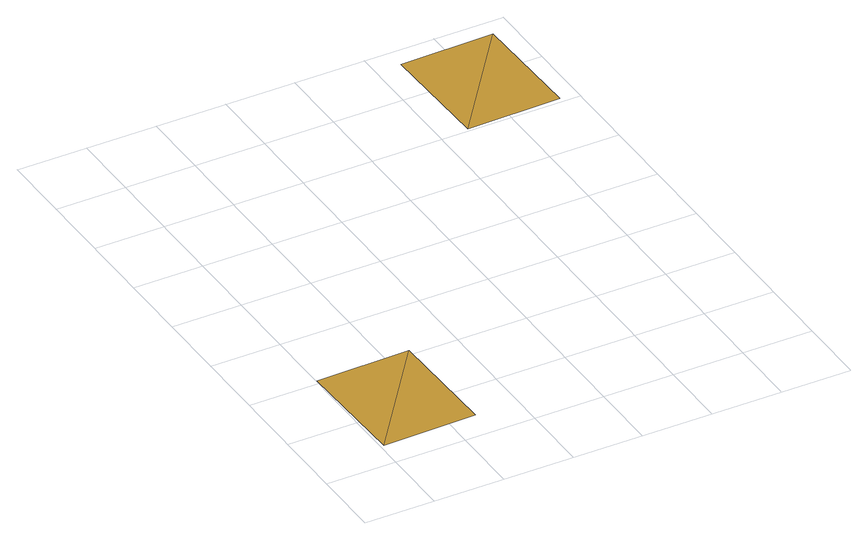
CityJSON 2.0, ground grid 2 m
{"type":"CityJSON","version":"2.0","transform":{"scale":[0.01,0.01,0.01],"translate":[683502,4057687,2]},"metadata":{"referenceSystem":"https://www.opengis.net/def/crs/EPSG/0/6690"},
"CityObjects":{
"cityfurniture1":{"type":"CityFurniture","attributes":{"class":"1000","function":"8150"},"geometry":[{"type":"MultiSurface","lod":"3","boundaries":[[[0,1,2]],[[1,3,2]]]}]},
"cityfurniture2":{"type":"CityFurniture","attributes":{"class":"1030","function":"7200"},"geometry":[{"type":"MultiSurface","lod":"3","boundaries":[[[4,5,6]],[[5,7,6]]]}]}
},
"vertices":[
[277,85,0],[270,418,0],[9,79,0],[2,412,0],
[1148,1214,0],[1141,1547,0],[880,1208,0],[872,1541,0]
]}
